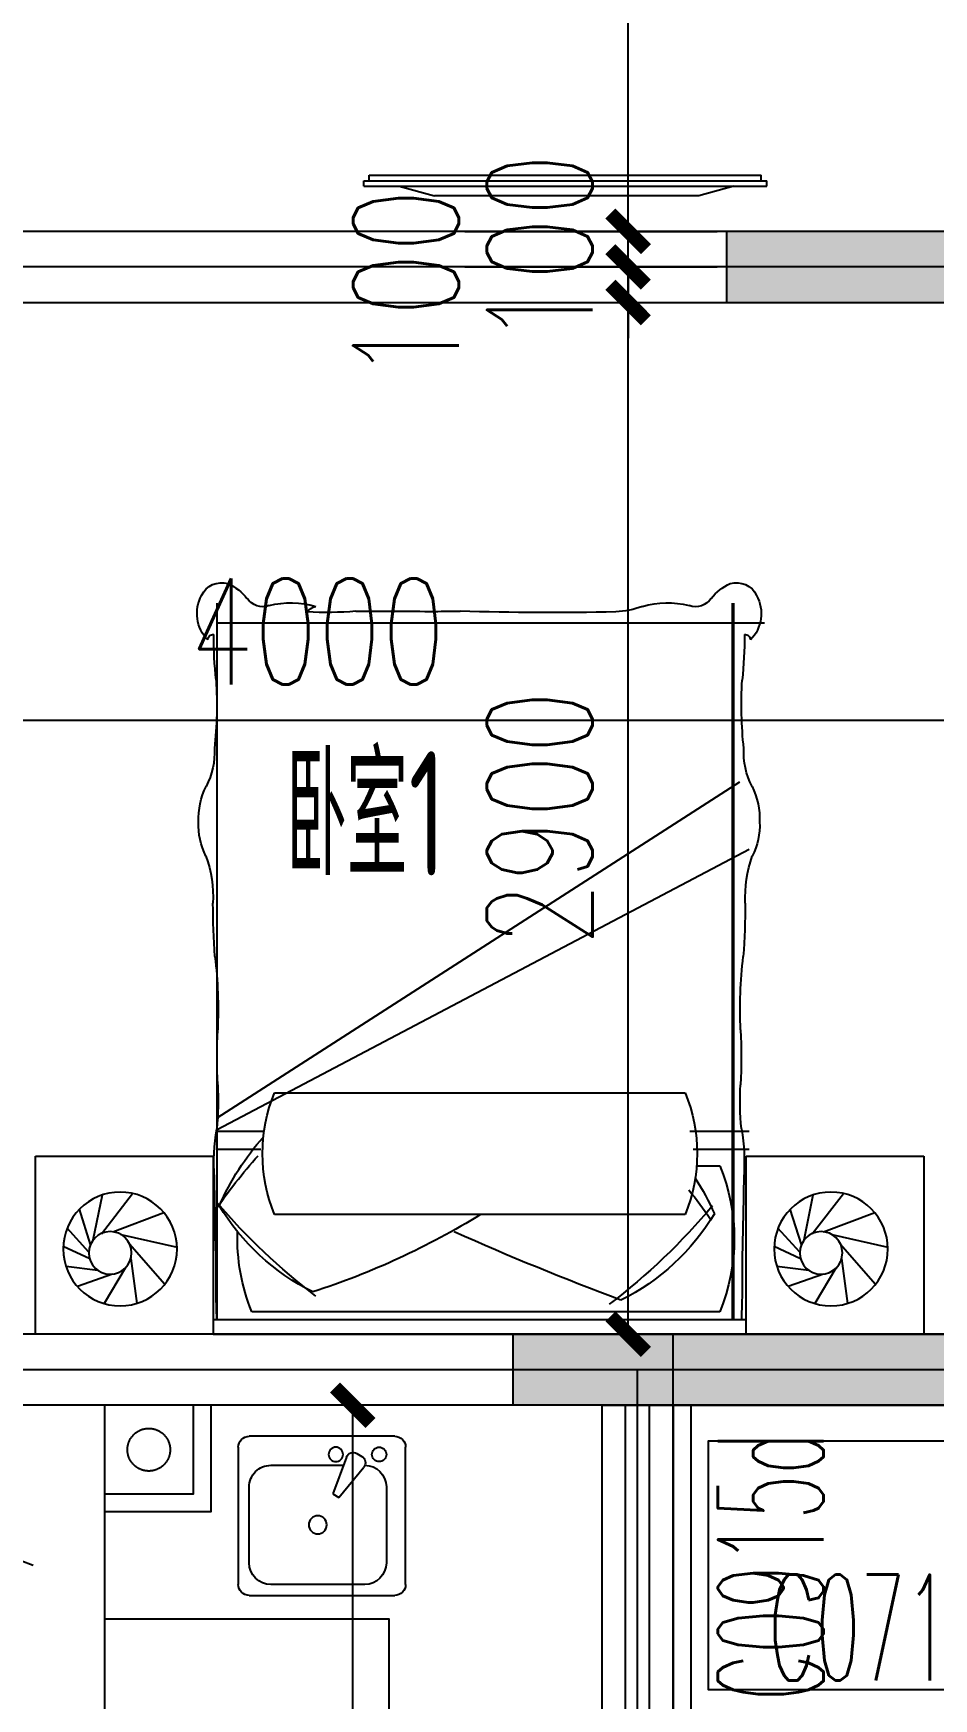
# Model space of a CAD drawing. Extents: x -129588 to 17450, y 1144 to 109436.
# Drawn here: x -2014 to 520, y 83973 to 88655 of the extents above; entities that cross this region are included whole.
import ezdxf

# ---------------------------------------------------------------- set-up
doc = ezdxf.new("R2010")
doc.units = 0
doc.header["$LTSCALE"] = 1000
doc.header["$MEASUREMENT"] = 0
doc.linetypes.add('DASH', pattern=[0.35, 0.25, -0.1])
doc.linetypes.add('PS', pattern=[3200, 1500, -200, 1500])
doc.layers.add('A-area(算全面积)', color=21, linetype='Continuous', plot=False)
doc.layers.add('A-FUR', color=8, linetype='Continuous', plot=False)
for name, color, linetype in [('A-Lvtry', 5, 'Continuous'), ('A-第三道尺寸线', 105, 'Continuous'), ('A-线脚看线', 9, 'Continuous'), ('DOTE', 16, 'Continuous'), ('PS', 6, 'PS'), ('PUB_HATCH', 8, 'Continuous'), ('PUB_TEXT', 7, 'Continuous'), ('WALL', 2, 'Continuous'), ('WINDOW', 4, 'Continuous'), ('WINDOW_TEXT', 7, 'Continuous'), ('剪力墙', 6, 'Continuous'), ('商业', 2, 'Continuous')]:
    doc.layers.add(name, color=color, linetype=linetype)
doc.styles.add('_TCH_DIM_T3', font='SIMPLEX.shx', dxfattribs={"width": 0.705882, "bigfont": 'GBCBIG.shx'})
doc.styles.add('_TCH_WINDOW', font='SIMPLEX.shx', dxfattribs={"width": 0.7, "height": 3.5, "bigfont": 'GBCBIG.shx'})
doc.styles.get("Standard").update_dxf_attribs({"font": 'gbenor.shx', "width": 0.7, "bigfont": 'gbcbig.shx'})
doc.dimstyles.new('_TCH_ARCH&&100', dxfattribs={"dimtxt": 297.5, "dimasz": 100, "dimexe": 250, "dimexo": 300, "dimgap": 100, "dimtad": 1, "dimdec": 0, "dimzin": 0, "dimdsep": 46, "dimtxsty": '_TCH_DIM_T3', "dimblk": 'ARCHTICK', "dimcen": 0.09, "dimclrt": 7, "dimazin": 2, "dimtfac": 1, "dimtdec": 0, "dimtix": 1, "dimtmove": 2, "dimatfit": 3, "dimfxl": 0, "dimtolj": 1, "dimtzin": 0, "dimarcsym": 0})

# ---------------------------------------------------------------- blocks, each defined once
blk = doc.blocks.new('zhouxianssceng0329')
at = {"layer": 'DOTE'}
for p, q in [((5501.3, 147398.2), (-22013.7, 147398.2)), ((5501.3, 144298.2), (-3313.7, 144298.2)), ((-313.7, 132089.9), (-313.7, 144298.2))]:
    blk.add_line(p, q, dxfattribs=at)
blk = doc.blocks.new('jgjlq030328')
at = {"layer": 'PUB_HATCH'}
for points in [[(-244735, 20811.9), (-244735, 21411.9), (-244935, 21411.9), (-244935, 21011.9), (-246385, 21011.9), (-246385, 20811.9), (-245535, 20811.9), (-245535, 20711.9), (-245335, 20711.9), (-245335, 20811.9)], [(-245335, 18311.9), (-245335, 17711.9), (-246985, 17711.9), (-246985, 17911.9), (-245535, 17911.9), (-245535, 18311.9)]]:
    blk.add_hatch(color=256, dxfattribs=at).paths.add_polyline_path(points)
at = {"layer": '剪力墙'}
for points in [[(-244735, 20811.9), (-244735, 21411.9), (-244935, 21411.9), (-244935, 21011.9), (-246385, 21011.9), (-246385, 20811.9), (-245535, 20811.9), (-245535, 20711.9), (-245335, 20711.9), (-245335, 20811.9)], [(-245335, 18311.9), (-245335, 17711.9), (-246985, 17711.9), (-246985, 17911.9), (-245535, 17911.9), (-245535, 18311.9)]]:
    blk.add_lwpolyline(points, close=True, dxfattribs=at)
blk = doc.blocks.new('t4')
at = {"layer": 'A-Lvtry'}
for p, q in [((3876545.3, 2552259.6), (3876931.4, 2552259.6)), ((3876514.8, 2551819.5), (3876514.8, 2552229.1)), ((3876819.6, 2552205.6), (3876606.3, 2552205.6)), ((3876961.9, 2552229.1), (3876961.9, 2551819.5)), ((3876545.3, 2552144.6), (3876545.3, 2551880.5)), ((3876790.3, 2552072.2), (3876875.1, 2552142)), ((3876913.8, 2552122.3), (3876905.6, 2552136.5)), ((3876800.4, 2552054.6), (3876790.3, 2552072.2)), ((3876903.3, 2552093.1), (3876800.4, 2552054.6)), ((3876880.6, 2551880.5), (3876880.6, 2552084.6)), ((3876931.4, 2551789), (3876545.3, 2551789)), ((3876606.3, 2551819.5), (3876819.6, 2551819.5))]:
    blk.add_line(p, q, dxfattribs=at)
for centre, major_axis, start_param, end_param in [((3876545.3, 2552229.1), (-21.6, 21.6), -0.785398, 0.785398), ((3876931.4, 2552229.1), (-21.6, 21.6), 3.926991, 5.497787), ((3876606.3, 2552144.6), (-43.1, 43.1), -0.785398, 0.785398), ((3876819.6, 2552144.6), (43.1, 43.1), 5.497787, 7.068583), ((3876911.1, 2552185.3), (-14.4, 14.4), 4.712389, 10.995574), ((3876888, 2552126.3), (14.4, 14.4), 6.021386, 7.757331), ((3876896.2, 2552112.2), (-14.4, 14.4), 2.714645, 4.45059), ((3876911.1, 2552063.4), (14.4, 14.4), 6.283185283893945, 12.56637059107353), ((3876713, 2552012.6), (18, 18), 6.283185283897186, 12.56637059107677), ((3876606.3, 2551880.5), (-43.1, 43.1), 0.785398, 2.356194), ((3876819.6, 2551880.5), (-43.1, 43.1), 2.356194, 3.926991), ((3876545.3, 2551819.5), (21.6, 21.6), 2.356194, 3.926991), ((3876931.4, 2551819.5), (-21.6, 21.6), 2.356194, 3.926991)]:
    blk.add_ellipse(centre, major_axis=major_axis, ratio=1, start_param=start_param, end_param=end_param, dxfattribs=at)
blk = doc.blocks.new('$TCHSYS$WIN2D')
for p, q in [((-0.5, 0.5), (0.5, 0.5)), ((-0.5, 0.5), (-0.5, -0.5)), ((0.5, 0.5), (0.5, -0.5)), ((0.5, 0.1667), (-0.5, 0.1667)), ((0.5, -0.1667), (-0.5, -0.1667)), ((-0.5, -0.5), (0.5, -0.5))]:
    blk.add_line(p, q)
blk = doc.blocks.new('_ArchTick')
at = {"color": 0, "linetype": 'ByBlock', "const_width": 0.4}
blk.add_lwpolyline([(-0.5, -0.5), (0.5, 0.5)], dxfattribs=at)
blk = doc.blocks.new('*D1079')
at = {"layer": 'A-第三道尺寸线', "color": 0, "lineweight": -2, "transparency": 16777216}
for p, q in [((90062, 170234.8), (89410.7, 170234.8)), ((89660.7, 166634.8), (89660.7, 170234.8)), ((90062, 166634.8), (89410.7, 166634.8))]:
    blk.add_line(p, q, dxfattribs=at)
at = {"layer": 'Defpoints', "color": 0, "transparency": 16777216}
for p in [(89660.7, 170234.8), (90362, 170234.8), (90362, 166634.8)]:
    blk.add_point(p, dxfattribs=at)
at = {"layer": 'A-第三道尺寸线', "color": 0, "lineweight": -2, "transparency": 16777216, "xscale": 100, "yscale": 100, "zscale": 100}
for p, rotation in [((89660.7, 170234.8), 90), ((89660.7, 166634.8), 270)]:
    blk.add_blockref('_ArchTick', p, dxfattribs=dict(at, rotation=rotation))
at = {"layer": 'A-第三道尺寸线', "color": 7, "transparency": 16777216, "insert": (89412, 168434.8), "char_height": 297.5, "attachment_point": 5, "rotation": 90, "style": '_TCH_DIM_T3'}
blk.add_mtext('\\A1;3600', dxfattribs=at)
blk = doc.blocks.new('床-次')
for p, q in [((0, 1250), (-500, 1250)), ((-500, 1250), (-500, 750)), ((0, 750), (0, 1250)), ((-211.2, 1097.1), (-246.7, 1171.4)), ((-251.5, 1094.8), (-351.2, 1125.9)), ((-230.3, 1099.5), (-298, 1160.7)), ((-179.1, 1074.2), (-189.7, 1163.7)), ((-168.5, 1032.8), (-133.7, 1131.8)), ((-264.8, 1087), (-391.3, 1061.6)), ((-281.6, 1064.1), (-395.4, 976.5)), ((-287.6, 1032.1), (-341.4, 888.3)), ((-185.3, 997.5), (-85.7, 1056.5)), ((-279.8, 1009.2), (-244.4, 851.5)), ((-253.8, 985.3), (-140.1, 886)), ((-212.8, 981.5), (-86.3, 964.7)), ((-500, 750), (0, 750)), ((-40, -750), (-40, 750)), ((-40, 750), (0, 750)), ((0, 750), (0, -750)), ((-40, 738.5), (-2054.4, 738.5)), ((-40, 738.5), (-2054.4, 738.5)), ((-1999.7, 738.5), (-1999.7, -801.2)), ((-608.2, 738.5), (-1552.4, -732.5)), ((-575.1, 738.5), (-1363.6, -758.2)), ((-570.6, 738.5), (-570.6, 606)), ((-519.8, 738.5), (-519.8, 615.5)), ((-63, -675.7), (-63, 640.9)), ((-678.3, 577.3), (-678.3, -578.2)), ((-336.3, -578.2), (-336.3, 577.3)), ((-570.6, -590.9), (-570.6, -758.2)), ((-519.8, -600.4), (-519.8, -758.2)), ((-473.4, -610.8), (-473.4, -675.7)), ((-40, -711.5), (-2054.4, -711.5)), ((-40, -715.5), (-2054.4, -715.5)), ((0, -750), (-500, -750)), ((-500, -750), (-500, -1250)), ((0, -750), (-40, -750)), ((0, -1250), (0, -750)), ((-230.3, -900.5), (-298, -839.3)), ((-211.2, -902.9), (-246.7, -828.6)), ((-179.1, -925.8), (-189.7, -836.3)), ((-251.5, -905.2), (-351.2, -874.1)), ((-168.5, -967.2), (-133.7, -868.2)), ((-281.6, -935.9), (-395.4, -1023.5)), ((-264.8, -913), (-391.3, -938.4)), ((-287.6, -967.9), (-341.4, -1111.7)), ((-185.3, -1002.5), (-85.7, -943.5)), ((-279.8, -990.8), (-244.4, -1148.5)), ((-253.8, -1014.7), (-140.1, -1114)), ((-212.8, -1018.5), (-86.3, -1035.3)), ((-500, -1250), (0, -1250))]:
    blk.add_line(p, q)
for centre, radius in [((-239.3, 1011.5), 160), ((-228.1, 1039.5), 60), ((-239.3, -988.5), 160), ((-228.1, -960.5), 60)]:
    blk.add_circle(centre, radius)
for centre, radius, start, end in [((-2050.6, 726), 61.8, 114.6552, 197.0582), ((-2025.4, 689.2), 106, 45.7841, 118.7213), ((-1950.6, 749.2), 16, 93.3957, 183.4418), ((-1636.1, 955.2), 209.3, 267.1562, 297.4576), ((-1447.1, 581), 209.9, 87.9632, 116.1276), ((-1430.8, 599), 192, 63.047, 92.6492), ((-1225.8, 1105.3), 355.3, 250.6064, 272.328), ((-1221.3, -1525.3), 2275.6, 85.9688, 89.7495), ((-1983, 763.6), 138.4, 203.7061, 231.956), ((-1965.7, -466.9), 1215.2, 83.9678, 90.0408), ((-1770.2, 1899.8), 1160.2, 266.6495, 276.12), ((-909.2, 2045.3), 1309.4, 263.3302, 272.3581), ((-778.2, -773.7), 1512.6, 87.0776, 92.9224), ((-655.9, 1541.2), 805.5, 266.782, 275.5915), ((-480.7, 163.8), 583.8, 86.0367, 99.5331), ((-58.4, 47), 749.3, 113.8347, 131.4622), ((532.5, -530), 1548.8, 124.5749, 131.8881), ((-774.9, -20652.4), 21401.2, 88.49238, 89.10433), ((-1546.8, -636.7), 1810.6, 37.3131, 49.4206), ((-689.8, 185.7), 637.9, 26.4088, 59.0003), ((-160, -2198.1), 2939.9, 87.6616, 91.0116), ((-268.2, 142.5), 539, 67.6212, 92.1024), ((-2098.3, 610.2), 53.6, 340.2311, 55.8644), ((-507.3, 161.9), 449.1, 67.6212, 112.3788), ((-1819.9, 531), 236, 164.9987, 197.1808), ((-2002.9, 452.2), 43.4, 129.0734, 167.946), ((-2962.5, 430.3), 933.9, 354.9526, 3.4165), ((-2185.6, 1136.9), 2172.2, 328.3558, 342.1044), ((5743.4, 272.5), 7776, 179.44258, 181.07566), ((-1219.9, 79.3), 812.7, 176.6723, 181.7242), ((-9950.5, -199.5), 7922.3, 358.6733, 1.8401), ((-7673.2, -3224.4), 8087.9, 20.45865, 24.04845), ((-1523.8, 732.7), 1810.6, 309.9646, 322.6869), ((-2329.2, -362.3), 299.6, 341.3052, 356.0421), ((-666.8, -113.7), 637.9, 300.9997, 333.5912), ((-1819.9, -528), 236, 162.8192, 195.0013), ((-2098.3, -607.2), 53.6, 304.1356, 19.7689), ((-507.3, -162.9), 449.1, 247.6212, 292.3788), ((-35.4, 25), 749.3, 237.4638, 246.1653), ((555.5, 626), 1548.8, 231.6372, 235.4251), ((-1983, -760.6), 138.4, 128.044, 156.2939), ((-268.2, -177.3), 539, 247.6212, 292.3788), ((-2050.6, -723), 61.8, 162.9418, 245.3448), ((-1950.6, -746.2), 16, 176.5582, 266.6043), ((-1965.7, 469.9), 1215.2, 269.9592, 276.0322), ((-1770.2, -1896.8), 1160.2, 83.88, 93.3505), ((-1636.1, -952.2), 209.3, 62.5424, 92.8438), ((-1225.8, -1102.3), 355.3, 87.672, 109.3936), ((-1221.3, 1528.3), 2275.6, 270.2505, 274.0312), ((-909.2, -2042.3), 1309.4, 87.6419, 96.6698), ((-778.2, 776.7), 1512.6, 267.0776, 272.9224), ((-655.9, -1538.2), 805.5, 84.4085, 93.218), ((-480.7, -160.8), 583.8, 260.4669, 273.9633), ((-774.9, 20655.4), 21401.2, 270.89567, 271.50762), ((-160, 2201.1), 2939.9, 268.9884, 272.3384), ((-2025.4, -686.2), 106, 241.2787, 314.2159), ((-1447.1, -578), 209.9, 243.8724, 272.0368), ((-1430.8, -596), 192, 267.3508, 296.953)]:
    blk.add_arc(centre, radius, start, end)
at = {"text_generation_flag": 4, "width": 0.8, "flags": 9}
for tag, p in [('XSIZE', (-239.3, 1011.5)), ('YSIZE', (-239.3, 1011.5)), ('XSIZE', (-239.3, -988.5)), ('YSIZE', (-239.3, -988.5))]:
    blk.add_attdef(tag, p, '', height=0.5, rotation=180, dxfattribs=at)
blk = doc.blocks.new('32Y54')
at = {"linetype": 'DASH', "ltscale": 20}
for p, q in [((-6911.2, 151548.5), (-6911.2, 152682.5)), ((-6911.2, 151548.5), (-6911.2, 152682.5)), ((-6896.2, 152682.5), (-6911.2, 152682.5)), ((-6896.2, 151548.5), (-6896.2, 152682.5)), ((-6926.5, 151563.5), (-6926.5, 152666.1)), ((-6911.2, 152666.1), (-6926.5, 152666.1)), ((-6896.2, 152590), (-6868.9, 152491.4)), ((-6868.9, 152491.4), (-6868.9, 151747.1)), ((-6896.2, 151648.5), (-6868.9, 151747.1)), ((-6896.2, 151548.5), (-6911.2, 151548.5))]:
    blk.add_line(p, q, dxfattribs=at)
at = {"linetype": 'ByBlock', "ltscale": 20}
blk.add_line((-6911.2, 151563.5), (-6926.5, 151563.5), dxfattribs=at)
blk = doc.blocks.new('*D1091')
at = {"layer": 'A-第三道尺寸线', "color": 0, "lineweight": -2, "transparency": 16777216}
for p, q in [((6265.5, 175547.7), (6265.5, 174988)), ((10265.5, 175547.7), (10265.5, 174988)), ((6265.5, 175238), (10265.5, 175238))]:
    blk.add_line(p, q, dxfattribs=at)
at = {"layer": 'Defpoints', "color": 0, "transparency": 16777216}
for p in [(6265.5, 175847.7), (10265.5, 175847.7), (10265.5, 175238)]:
    blk.add_point(p, dxfattribs=at)
at = {"layer": 'A-第三道尺寸线', "color": 0, "lineweight": -2, "transparency": 16777216, "xscale": 100, "yscale": 100, "zscale": 100, "rotation": 180}
blk.add_blockref('_ArchTick', (6265.5, 175238), dxfattribs=at)
at = {"layer": 'A-第三道尺寸线', "color": 0, "lineweight": -2, "transparency": 16777216, "xscale": 100, "yscale": 100, "zscale": 100}
blk.add_blockref('_ArchTick', (10265.5, 175238), dxfattribs=at)
at = {"layer": 'A-第三道尺寸线', "color": 7, "transparency": 16777216, "insert": (8265.5, 175486.8), "char_height": 297.5, "attachment_point": 5, "style": '_TCH_DIM_T3'}
blk.add_mtext('\\A1;4000', dxfattribs=at)
blk = doc.blocks.new('*D1099')
at = {"layer": 'A-第三道尺寸线', "color": 0, "lineweight": -2, "transparency": 16777216}
for p, q in [((8680, 180111.7), (9389.2, 180111.7)), ((9139.2, 176611.7), (9139.2, 180111.7)), ((8680, 176611.7), (9389.2, 176611.7))]:
    blk.add_line(p, q, dxfattribs=at)
at = {"layer": 'Defpoints', "color": 0, "transparency": 16777216}
for p in [(8380, 180111.7), (9139.2, 180111.7), (8380, 176611.7)]:
    blk.add_point(p, dxfattribs=at)
at = {"layer": 'A-第三道尺寸线', "color": 0, "lineweight": -2, "transparency": 16777216, "xscale": 100, "yscale": 100, "zscale": 100}
for p, rotation in [((9139.2, 180111.7), 90), ((9139.2, 176611.7), 270)]:
    blk.add_blockref('_ArchTick', p, dxfattribs=dict(at, rotation=rotation))
at = {"layer": 'A-第三道尺寸线', "color": 7, "transparency": 16777216, "insert": (8890.5, 178361.7), "char_height": 297.5, "attachment_point": 5, "rotation": 90, "style": '_TCH_DIM_T3'}
blk.add_mtext('\\A1;3500', dxfattribs=at)
blk = doc.blocks.new('*D1100')
at = {"layer": 'A-第三道尺寸线', "color": 0, "lineweight": -2, "transparency": 16777216}
for p, q in [((9139.2, 176611.7), (9139.2, 176711.7)), ((8680, 176611.7), (9389.2, 176611.7)), ((9139.2, 176511.7), (9139.2, 176611.7)), ((8680, 176511.7), (9389.2, 176511.7)), ((9139.2, 176511.7), (9139.2, 176411.7))]:
    blk.add_line(p, q, dxfattribs=at)
at = {"layer": 'Defpoints', "color": 0, "transparency": 16777216}
for p in [(8380, 176611.7), (9139.2, 176611.7), (8380, 176511.7)]:
    blk.add_point(p, dxfattribs=at)
at = {"layer": 'A-第三道尺寸线', "color": 0, "lineweight": -2, "transparency": 16777216, "xscale": 100, "yscale": 100, "zscale": 100}
for p, rotation in [((9139.2, 176611.7), 270), ((9139.2, 176511.7), 90)]:
    blk.add_blockref('_ArchTick', p, dxfattribs=dict(at, rotation=rotation))
at = {"layer": 'A-第三道尺寸线', "color": 7, "transparency": 16777216, "insert": (8890.5, 176561.7), "char_height": 297.5, "attachment_point": 5, "rotation": 90, "style": '_TCH_DIM_T3'}
blk.add_mtext('\\A1;100', dxfattribs=at)
blk = doc.blocks.new('*D1101')
at = {"layer": 'A-第三道尺寸线', "color": 0, "lineweight": -2, "transparency": 16777216}
for p, q in [((9139.2, 176511.7), (9139.2, 176611.7)), ((8680, 176511.7), (9389.2, 176511.7)), ((9139.2, 176411.7), (9139.2, 176511.7)), ((8680, 176411.7), (9389.2, 176411.7)), ((9139.2, 176411.7), (9139.2, 176311.7))]:
    blk.add_line(p, q, dxfattribs=at)
at = {"layer": 'Defpoints', "color": 0, "transparency": 16777216}
for p in [(8380, 176511.7), (9139.2, 176511.7), (8380, 176411.7)]:
    blk.add_point(p, dxfattribs=at)
at = {"layer": 'A-第三道尺寸线', "color": 0, "lineweight": -2, "transparency": 16777216, "xscale": 100, "yscale": 100, "zscale": 100}
for p, rotation in [((9139.2, 176511.7), 270), ((9139.2, 176411.7), 90)]:
    blk.add_blockref('_ArchTick', p, dxfattribs=dict(at, rotation=rotation))
at = {"layer": 'A-第三道尺寸线', "color": 7, "transparency": 16777216, "insert": (8514.2, 176461.7), "char_height": 297.5, "attachment_point": 5, "rotation": 90, "style": '_TCH_DIM_T3'}
blk.add_mtext('\\A1;100', dxfattribs=at)
blk = doc.blocks.new('*D1102')
at = {"layer": 'A-第三道尺寸线', "color": 0, "lineweight": -2, "transparency": 16777216}
for p, q in [((8680, 176411.7), (9389.2, 176411.7)), ((9139.2, 173511.7), (9139.2, 176411.7)), ((8680, 173511.7), (9389.2, 173511.7))]:
    blk.add_line(p, q, dxfattribs=at)
at = {"layer": 'Defpoints', "color": 0, "transparency": 16777216}
for p in [(8380, 176411.7), (9139.2, 176411.7), (8380, 173511.7)]:
    blk.add_point(p, dxfattribs=at)
at = {"layer": 'A-第三道尺寸线', "color": 0, "lineweight": -2, "transparency": 16777216, "xscale": 100, "yscale": 100, "zscale": 100}
for p, rotation in [((9139.2, 176411.7), 90), ((9139.2, 173511.7), 270)]:
    blk.add_blockref('_ArchTick', p, dxfattribs=dict(at, rotation=rotation))
at = {"layer": 'A-第三道尺寸线', "color": 7, "transparency": 16777216, "insert": (8890.5, 174961.7), "char_height": 297.5, "attachment_point": 5, "rotation": 90, "style": '_TCH_DIM_T3'}
blk.add_mtext('\\A1;2900', dxfattribs=at)
blk = doc.blocks.new('ssxianjiao0329')
at = {"layer": 'A-线脚看线'}
blk.add_lwpolyline([(-163.7, 144198.2), (-163.7, 143298.2)], dxfattribs=at)
blk = doc.blocks.new('a5huxing0323')
at = {"layer": 'A-FUR'}
blk.add_line((87562, 170234.8), (88762, 169784.8), dxfattribs=at)
at = {"layer": 'A-Lvtry'}
blk.add_lwpolyline([(88962.3, 169634.8), (89762, 169634.8), (89762, 166634.8)], dxfattribs=at)
at = {"layer": 'PS', "ltscale": 0.5}
blk.add_circle((89087, 170109.8), 60, dxfattribs=at)
at = {"layer": 'WALL'}
for p, q in [((88862, 170434.8), (87362, 170434.8)), ((90562, 170434.8), (88862, 170434.8)), ((90562, 170234.8), (90562, 170434.8)), ((88962, 170234.8), (88962, 169184.8)), ((90362, 170234.8), (88962, 170234.8)), ((90362, 170234.8), (90562, 170234.8))]:
    blk.add_line(p, q, dxfattribs=at)
for points in [[(89262, 170234.8), (89262, 169934.8), (88962, 169934.8)], [(89212, 170234.8), (89212, 169984.8), (88962, 169984.8)]]:
    blk.add_lwpolyline(points, dxfattribs=at)
at = {"layer": 'WINDOW'}
ref = blk.add_blockref('$TCHSYS$WIN2D', (90462, 169784.8), dxfattribs=dict(at, xscale=900, yscale=-200, zscale=900, rotation=270))
ref.add_attrib('A', 'C0915d', (90985.8, 169403.3), dxfattribs={"layer": 'WINDOW_TEXT', "height": 297.5, "rotation": 90, "style": '_TCH_WINDOW', "width": 0.494118})
ref = blk.add_blockref('$TCHSYS$WIN2D', (91212, 169234.8), dxfattribs=dict(at, xscale=700, yscale=200, zscale=700, rotation=180))
ref.add_attrib('A', 'C0715b', (90830.5, 169461), dxfattribs={"layer": 'WINDOW_TEXT', "height": 297.5, "style": '_TCH_WINDOW', "width": 0.494118})
at = {"layer": '商业', "xscale": -1, "rotation": 270}
blk.add_blockref('t4', (-2462450.2, -3706814.5), dxfattribs=at)
at = {"layer": 'A-第三道尺寸线'}
dim = blk.add_aligned_dim(p1=(90362, 166634.8), p2=(90362, 170234.8), distance=701.3, dimstyle='_TCH_ARCH&&100', dxfattribs=at)
dim.commit()
dim.dimension.update_dxf_attribs({"geometry": '*D1079', "text_midpoint": (89412, 168434.8)})
blk = doc.blocks.new('a6huxing 0323')
at = {"layer": 'WALL'}
for p, q in [((10365.5, 176611.7), (7265.5, 176611.7)), ((7265.5, 176411.7), (10265.5, 176411.7)), ((10265.5, 173511.7), (6265.5, 173511.7)), ((10465.5, 173311.7), (6065.5, 173311.7))]:
    blk.add_line(p, q, dxfattribs=at)
at = {"layer": 'A-FUR', "color": 8, "linetype": 'DASH', "ltscale": 0.4, "extrusion": (0, 0, -1), "xscale": -1, "zscale": -1, "rotation": 90}
blk.add_blockref('32Y54', (143153.1, 169842.9), dxfattribs=at)
at = {"layer": 'A-FUR', "extrusion": (-4.56361e-07, -1.25171e-07, -1), "zscale": -1.000000000000018, "rotation": 270}
blk.add_blockref('床-次', (-8721.4, 173511.7), dxfattribs=at)
at = {"layer": 'PUB_TEXT', "width": 0.7}
for s, height, p in [('卧室', 337.59, (8177.8, 174800.2)), ('1', 350, (8521.8, 174800.2))]:
    blk.add_text(s, height=height, dxfattribs=at).set_placement(p)
at = {"layer": 'A-第三道尺寸线'}
for p1, p2, distance, picture, middle in [((8380, 176611.7), (8380, 180111.7), -759.2, '*D1099', (8890.5, 178361.7)), ((8380, 176511.7), (8380, 176611.7), -759.2, '*D1100', (8890.5, 176561.7)), ((8380, 173511.7), (8380, 176411.7), -759.2, '*D1102', (8890.5, 174961.7)), ((6265.5, 175847.7), (10265.5, 175847.7), -609.7, '*D1091', (8265.5, 175486.8))]:
    dim = blk.add_aligned_dim(p1=p1, p2=p2, distance=distance, dimstyle='_TCH_ARCH&&100', dxfattribs=at)
    dim.commit()
    dim.dimension.update_dxf_attribs({"geometry": picture, "text_midpoint": middle})
dim = blk.add_linear_dim(base=(9139.2, 176511.7), p1=(8380, 176411.7), p2=(8380, 176511.7), angle=90, dimstyle='_TCH_ARCH&&100', dxfattribs=at)
dim.commit()
dim.dimension.update_dxf_attribs({"geometry": '*D1101', "text_midpoint": (8514.2, 176461.7), "dimtype": 161})

msp = doc.modelspace()

# ---------------------------------------------------------------- block references
msp.add_blockref('zhouxianssceng0329', (0, -59400))
at = {"layer": '剪力墙'}
msp.add_blockref('jgjlq030328', (246321.3, 67086.3), dxfattribs=at)

# ---------------------------------------------------------------- next in the draw order: block references
msp.add_blockref('a5huxing0323', (-90775.7, -85436.6))

# ---------------------------------------------------------------- next in the draw order: block references
msp.add_blockref('a6huxing 0323', (-9479.2, -88513.5))

# ---------------------------------------------------------------- next in the draw order: linework, layer by layer
msp.add_lwpolyline([(-3063.7, 73298.2), (1086.3, 73298.2), (1086.3, 73398.2), (4086.3, 73398.2), (4086.3, 73998.2), (4786.3, 73998.2), (4786.3, 80698.2), (4086.3, 80698.2), (4086.3, 83998.2), (-113.7, 83998.2), (-113.7, 84698.2), (2786.3, 84698.2), (2786.3, 88198.2), (2386.3, 88198.2), (2386.3, 94598.2), (1686.3, 94598.2), (1686.3, 95498.2), (-8613.7, 95498.2), (-8613.7, 92698.2), (-20213.7, 92698.2), (-20213.7, 89498.2)])
at = {"layer": 'A-area(算全面积)'}
msp.add_lwpolyline([(-404, 75098.2), (186.3, 75098.2), (186.3, 73498.2), (3986.3, 73498.2), (3986.3, 83898.2), (-213.7, 83898.2), (-213.7, 84798.2), (986.3, 84798.2), (986.3, 84798.2), (986.3, 87898.2), (1586.3, 87898.2), (1586.3, 95398.2), (-8513.7, 95398.2), (-8513.7, 92598.2), (-20113.7, 92598.2)], dxfattribs=at)

# ---------------------------------------------------------------- next in the draw order: block references
msp.add_blockref('ssxianjiao0329', (0, -59400))

doc.saveas('drawing.dxf')
